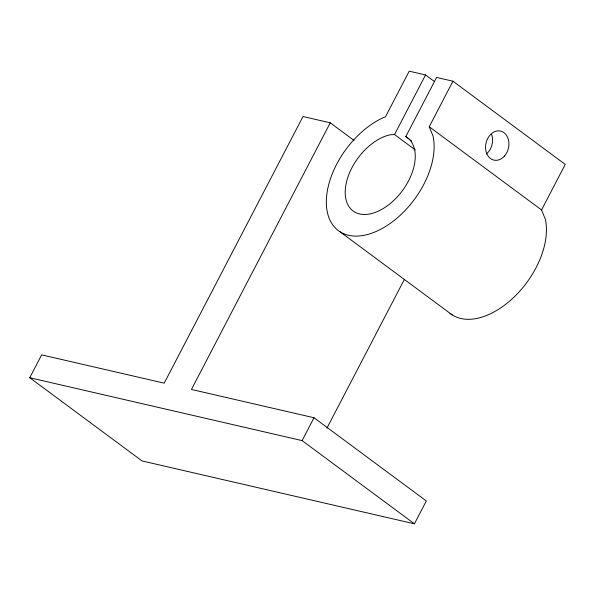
<?xml version="1.0" encoding="UTF-8"?>
<svg xmlns="http://www.w3.org/2000/svg" width="595" height="595" viewBox="0 0 595 595"><rect width="100%" height="100%" fill="white"/><g stroke="black" fill="none" stroke-linecap="round" stroke-linejoin="round"><path stroke-width="0.89" d="M330.247 122.808L191.441 389.457L313.996 417.749L426.31 500.96L414.418 523.823L142.064 460.947L29.75 377.728L41.65 354.873L164.205 383.165L303.011 116.516L330.247 122.808L354.047 140.442M449.991 313.312A70.173 42.401 -53.5 0 0 515.099 296.057A70.173 42.401 -53.5 0 0 545.347 219.265L541.539 209.961L565.25 164.421L452.936 81.21L436.596 77.432L405.783 136.627A45.614 27.556 -53.5 0 1 394.024 200.203A45.614 27.556 -53.5 0 1 345.249 194.312A45.614 27.556 -53.5 0 1 390.372 134.76L394.537 134.544L425.559 74.955L434.484 81.567M425.559 74.955L409.219 71.177L385.389 116.955L383.433 117.579A70.173 42.401 -53.5 0 0 326.35 203.594A70.173 42.401 -53.5 0 0 386.43 225.959A70.173 42.401 -53.5 0 0 433.034 136.047L429.226 126.75L452.936 81.21M29.75 377.728L302.096 440.605L313.996 417.749M326.893 428.229L404.436 279.271M429.226 126.75L541.539 209.961M405.783 136.627L408.758 138.828M410.245 139.929L411.733 141.03M394.537 134.544L415.362 149.977M339.924 231.708L452.237 314.926M302.096 440.605L414.418 523.823M491.619 134.433A14.912 11.491 -77 0 1 486.234 154.083M504.501 156.016A14.912 11.491 -77 0 0 501.533 131.331A14.912 11.491 -77 0 0 485.676 149.412A14.912 11.491 -77 0 0 504.501 156.016"/></g></svg>
